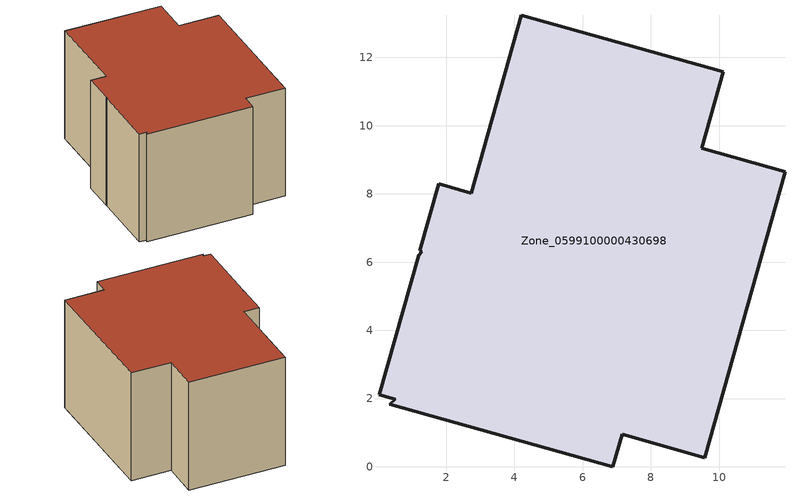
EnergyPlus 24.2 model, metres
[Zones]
Zone_0599100000430698
 floor ground (C_G): 6.88,0 0.35,1.83 0.51,1.98 0.05,2.11 1.2,6.2 1.28,6.31 1.24,6.33 1.78,8.29 2.74,8.03 4.21,13.24 10.12,11.58 9.49,9.33 11.93,8.64 9.58,0.26 7.16,0.95 z0
 wall outside (C_F): 9.49,9.33 10.12,11.58 4.21,13.24 2.74,8.03 1.78,8.29 1.24,6.33 1.28,6.31 1.2,6.2 0.05,2.11 0.51,1.98 0.35,1.83 6.88,0 7.16,0.95 9.58,0.26 11.93,8.64 9.49,9.33 z0:7.32
 roof outside (C_R): 1.2,6.2 0.05,2.11 0.51,1.98 0.35,1.83 6.88,0 7.16,0.95 9.58,0.26 11.93,8.64 9.49,9.33 10.12,11.58 4.21,13.24 2.74,8.03 1.78,8.29 1.24,6.33 1.28,6.31 z7.32
[BUILDING]
Pand.0599100000430698: North Axis=0; Terrain=City; Loads Convergence Tolerance Value=0.04; Temperature Convergence Tolerance Value=0.4; Solar Distribution=FullExterior; Maximum Number of Warmup Days=25; Minimum Number of Warmup Days=1
[Site:Location]
Rotterdam.The.Hague.AP_ZH_NLD Design_Conditions: Latitude=51.96; Longitude=4.45; Time Zone=1; Elevation=-4.5
[SITE:GROUNDTEMPERATURE:BUILDINGSURFACE]
18, 18, 18, 18, 18, 18, 18, 18, 18, 18, 18, 18
[MATERIAL] Thermal Absorptance=0.9; Solar Absorptance=0.7; Visible Absorptance=0.7
Name | Roughness | Thickness | Conductivity | Density | Specific Heat
G.D.2006-2014 | MediumSmooth | 0.15 | 0.06 | 540 | 1210
F.D.2006-2014 | Rough | 0.3 | 0.12 | 1920 | 840
R.D.2006-2014 | MediumRough | 0.2 | 0.08 | 1500 | 1000
[CONSTRUCTION]
C_G: G.D.2006-2014
C_F: F.D.2006-2014
C_R: R.D.2006-2014
[ZONE]
Zone_0599100000430698: Type=1; Multiplier=1; Ceiling Height=Autocalculate; Volume=Autocalculate; Floor Area=autocalculate; Part of Total Floor Area=Yes
[ZONEINFILTRATION:DESIGNFLOWRATE]
Infil_Zone_0599100000430698: Zone or ZoneList or Space or SpaceList=Zone_0599100000430698; Schedule=AlwaysOn; Design Flow Rate Calculation Method=Flow/Area; Flow Rate per Floor Area=0.0021; Constant Term Coefficient=1; Temperature Term Coefficient=0; Velocity Term Coefficient=0; Velocity Squared Term Coefficient=0
[HVACTEMPLATE:ZONE:IDEALLOADSAIRSYSTEM]
Zone_0599100000430698: Maximum Heating Supply Air Temperature=50; Minimum Cooling Supply Air Temperature=13; Maximum Heating Supply Air Humidity Ratio=0.0156; Minimum Cooling Supply Air Humidity Ratio=0.0077; Heating Limit=NoLimit; Cooling Limit=NoLimit; Dehumidification Control Type=ConstantSensibleHeatRatio; Cooling Sensible Heat Ratio=0.7; Dehumidification Setpoint=60; Humidification Control Type=None; Humidification Setpoint=30; Outdoor Air Method=None; Outdoor Air Flow Rate per Person=0.00944; Outdoor Air Flow Rate per Zone Floor Area=0; Outdoor Air Flow Rate per Zone=0; Demand Controlled Ventilation Type=None; Outdoor Air Economizer Type=NoEconomizer; Heat Recovery Type=None; Sensible Heat Recovery Effectiveness=0.7; Latent Heat Recovery Effectiveness=0.65
[ZONECONTROL:THERMOSTAT]
ThermostatControl_Zone_0599100000430698: Zone or ZoneList=Zone_0599100000430698; Control Type Schedule=DualSetpointControlType; Control 1=Thermostat_Zone_0599100000430698; Temperature Difference Between Cutout And Setpoint=0
[THERMOSTATSETPOINT:DUALSETPOINT]
Thermostat_Zone_0599100000430698: Heating Setpoint Temperature Schedule=HeatingSetpoint_Zone_0599100000430698; Cooling Setpoint Temperature Schedule=CoolingSetpoint_Zone_0599100000430698
[SCHEDULE:COMPACT]
HeatingSetpoint_Zone_0599100000430698: Through: 12/31, For: AllDays, Until: 24:00, 21
CoolingSetpoint_Zone_0599100000430698: Through: 12/31, For: AllDays, Until: 24:00, 24
DualSetpointControlType: Through: 12/31, For: AllDays, Until: 24:00, 4
AlwaysOn: Through: 12/31, For: AllDays, Until: 24:00, 1
